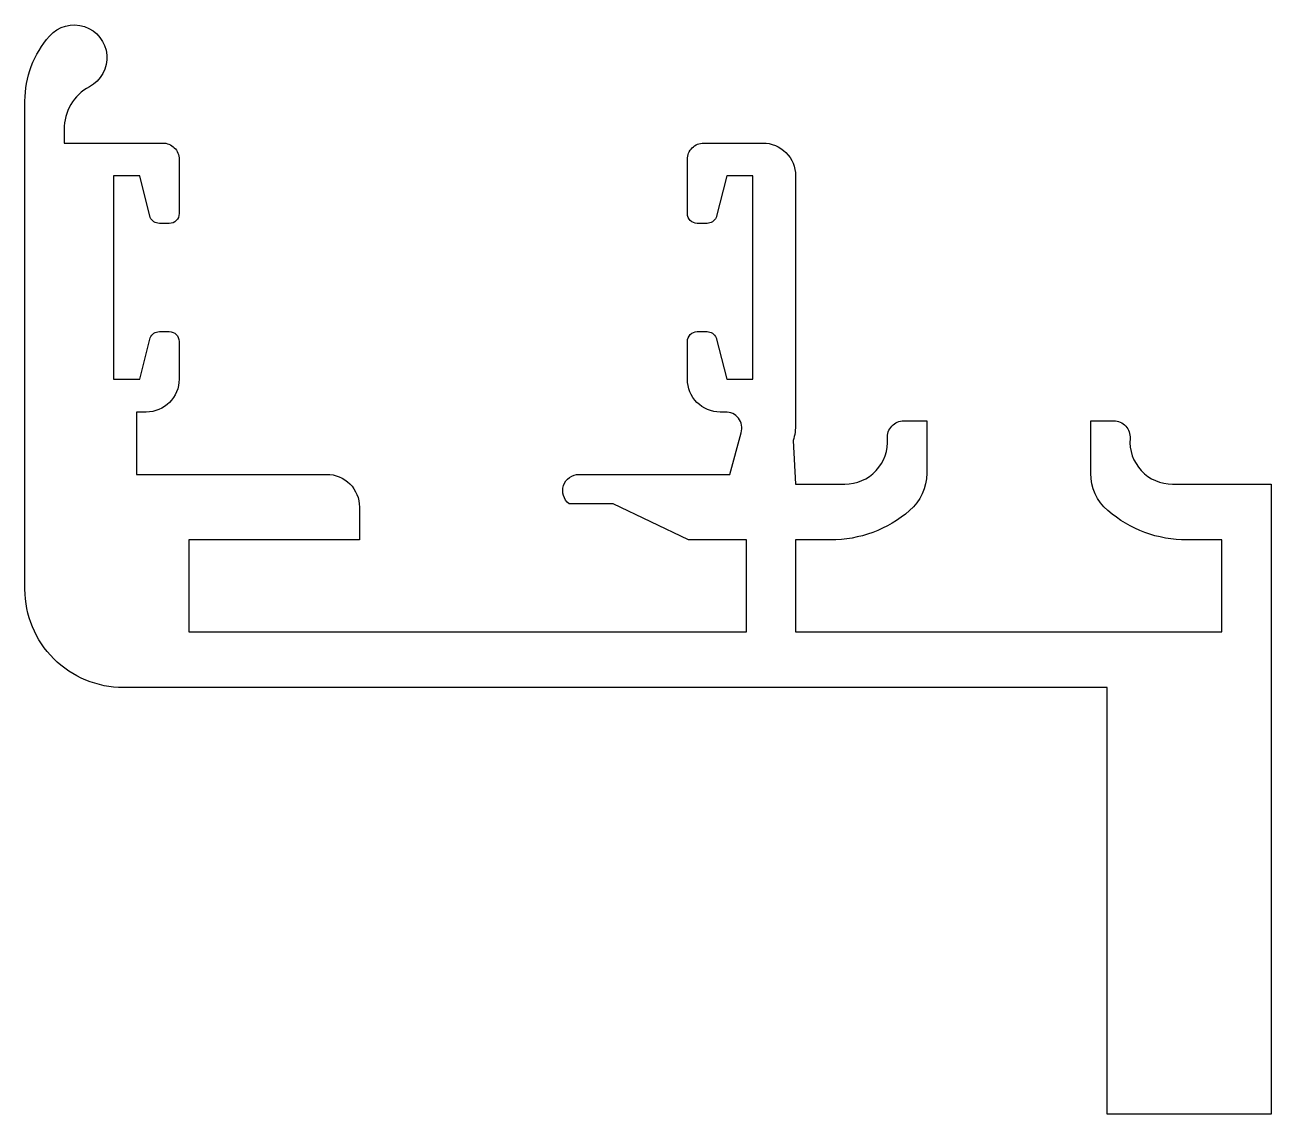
# Model space of a CAD drawing. Extents: x 1420.8 to 1458.8, y -18.2 to 15.
import ezdxf

# ---------------------------------------------------------------- set-up
doc = ezdxf.new("R2010")
doc.units = 0
doc.header["$LTSCALE"] = 15
doc.layers.get('0').update_dxf_attribs({"linetype": 'CONTINUOUS'})

msp = doc.modelspace()

# ---------------------------------------------------------------- linework, layer by layer
msp.add_lwpolyline([(1445.819, 1, 0.435663), (1447.116, 2.394, -0.435663), (1447.615, 2.93), (1448.315, 2.93), (1448.315, 1.331, -0.21854), (1447.793, 0.194, -0.179431), (1445.38, -0.7), (1444.315, -0.7), (1444.315, -3.5), (1457.315, -3.5), (1457.315, -0.7), (1456.249, -0.7, -0.179431), (1453.837, 0.194, -0.21854), (1453.315, 1.331), (1453.315, 2.93), (1454.015, 2.93, -0.435663), (1454.513, 2.394, 0.435663), (1455.81, 1), (1458.815, 1), (1458.815, -18.2), (1453.815, -18.2), (1453.815, -5.2), (1423.815, -5.2, -0.414214), (1420.815, -2.2), (1420.815, 12.677, -0.182676), (1421.565, 14.661, -1.200339), (1422.781, 13.115, 0.285302), (1422.015, 11.808), (1422.015, 11.4), (1425.015, 11.4, -0.419675), (1425.515, 10.9), (1425.515, 9.25, -0.427603), (1425.215, 8.95), (1424.914, 8.95, -0.292558), (1424.637, 9.133), (1424.315, 10.4), (1423.515, 10.4), (1423.515, 4.2), (1424.315, 4.2), (1424.637, 5.466, -0.301758), (1424.914, 5.65), (1425.215, 5.65, -0.414199), (1425.515, 5.35), (1425.515, 4.2, -0.415726), (1424.515, 3.2), (1424.215, 3.2), (1424.215, 1.3), (1430.015, 1.3, -0.416641), (1431.015, 0.3), (1431.015, -0.7), (1425.815, -0.7), (1425.815, -3.5), (1442.815, -3.5), (1442.815, -0.7), (1441.048, -0.7), (1438.753, 0.402), (1437.411, 0.402, -0.717755), (1437.715, 1.3), (1442.315, 1.3), (1442.655, 2.57, 0.516569), (1442.172, 3.2), (1442.015, 3.2, -0.414214), (1441.015, 4.2), (1441.015, 5.35, -0.414214), (1441.315, 5.65), (1441.615, 5.65, -0.301752), (1441.892, 5.466), (1442.215, 4.2), (1443.015, 4.2), (1443.015, 10.4), (1442.215, 10.4), (1441.892, 9.133, -0.301758), (1441.615, 8.95), (1441.315, 8.95, -0.414206), (1441.015, 9.25), (1441.015, 10.9, -0.414214), (1441.515, 11.4), (1443.315, 11.4, -0.414214), (1444.315, 10.4), (1444.315, 2.845, -0.065538), (1444.246, 2.327), (1444.315, 1)], format="xyb", close=True)

doc.saveas('drawing.dxf')
